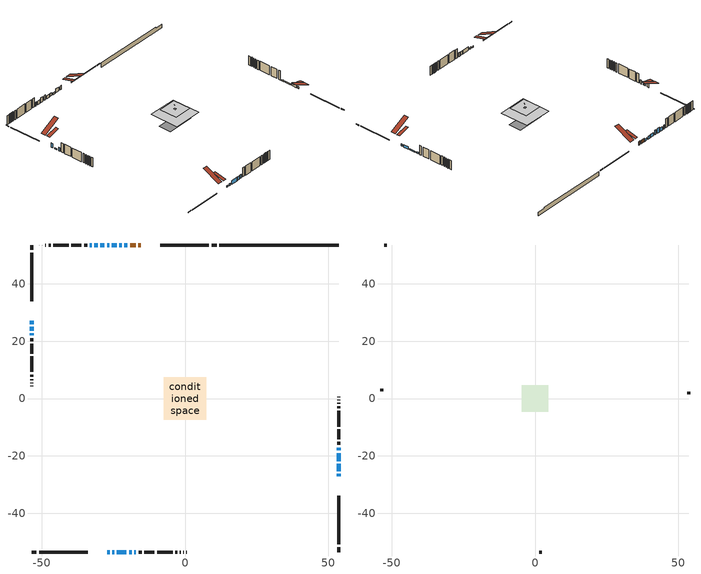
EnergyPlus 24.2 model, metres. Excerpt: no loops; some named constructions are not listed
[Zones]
conditioned space
 floor outside (Floor1 construction): -0.46,-0.46 -0.46,0.46 0.46,0.46 0.46,-0.46 z0.31
 floor outside (Floor2 construction): -0.46,-0.46 -0.46,0.46 0.46,0.46 0.46,-0.46 z0.31
 floor outside (Floor3 construction): -2.29,-2.29 -2.29,2.29 2.29,2.29 2.29,-2.29 z0.31
 floor adiabatic (AdiabaticFloorConstruction): -7.49,-7.49 -7.49,7.49 7.49,7.49 7.49,-7.49 z2.75
 floor foundation (Slab1 construction): -7.04,-3.35 -7.04,3.35 7.04,3.35 7.04,-3.35 z-2.03
 wall outside (RimJoist1 construction): 11.01,53.49 9.27,53.49 / -53.49,-53.49 -51.76,-53.49 / -53.49,53.49 -53.49,51.76 / 53.49,-53.49 53.49,-51.76 z0.31:0.61
 wall outside (RimJoist2 construction): 8.34,53.49 -8.61,53.49 / -50.83,-53.49 -33.87,-53.49 / -53.49,50.83 -53.49,33.87 / 53.49,-50.83 53.49,-33.87 z0.31:0.61
 wall outside (AdiabaticWallConstruction 1): -15.44,53.49 -16.25,53.49 / -17.18,53.49 -19.16,53.49 z0.31:2.34
 wall outside (AdiabaticWallConstruction): -27.04,-53.49 -26.29,-53.49 z0.31:1.06; 53.49,-27.04 53.49,-26.28 z0.31:1.45; -25.36,-53.49 -24.67,-53.49 z0.31:1.3; 53.49,-25.35 53.49,-22.76 z0.31:1.61; -23.75,-53.49 -20.39,-53.49 / -19.46,-53.49 -18.62,-53.49 / -53.49,22.7 -53.49,22.01 z0.31:2.22; -17.7,-53.49 -17.08,-53.49 / -32.53,53.49 -33.14,53.49 z0.31:2.34; -20.09,53.49 -21.17,53.49 z0.31:1.39; -22.1,53.49 -22.94,53.49 / -23.86,53.49 -25.54,53.49 z0.31:1.91; -26.47,53.49 -27.16,53.49 / -28.08,53.49 -29.46,53.49 z0.31:2.83; -53.49,27.04 -53.49,25.95 z0.31:2.52; -53.49,25.02 -53.49,23.62 / 53.49,-21.83 53.49,-19.04 z0.31:0.9; -30.38,53.49 -31.61,53.49 z0.31:2.14; 53.49,-18.11 53.49,-17.12 z0.31:1
 wall outside (Wall1 construction): -34.07,53.49 -35.18,53.49 / -16.16,-53.49 -15.05,-53.49 / -53.49,21.08 -53.49,19.98 / 53.49,-16.19 53.49,-15.09 z0.31:5.19
 wall outside (Wall2 construction): -36.11,53.49 -39.57,53.49 / -14.12,-53.49 -10.66,-53.49 / -53.49,19.05 -53.49,15.59 / 53.49,-14.16 53.49,-10.7 z0.31:5.19
 wall outside (Wall3 construction): -40.5,53.49 -45.91,53.49 / -9.73,-53.49 -4.32,-53.49 / -53.49,14.66 -53.49,9.25 / 53.49,-9.77 53.49,-4.36 z0.31:5.19
 wall outside (Wall4 construction): -46.84,53.49 -47.53,53.49 / -3.39,-53.49 -2.7,-53.49 / -53.49,8.32 -53.49,7.62 / 53.49,-3.43 53.49,-2.73 z0.31:5.19
 wall outside (Wall5 construction): -48.46,53.49 -48.76,53.49 / -1.77,-53.49 -1.46,-53.49 / -53.49,6.69 -53.49,6.39 / 53.49,-1.8 53.49,-1.5 z0.31:5.19
 wall outside (Wall6 construction): -49.69,53.49 -49.78,53.49 / -0.54,-53.49 -0.45,-53.49 / -53.49,5.46 -53.49,5.37 / 53.49,-0.57 53.49,-0.48 z0.31:5.19
 wall outside (Wall7 construction): -50.71,53.49 -50.8,53.49 / 0.48,-53.49 0.57,-53.49 / -53.49,4.44 -53.49,4.35 / 53.49,0.45 53.49,0.54 z0.31:5.19
 wall foundation (FoundationWall1 construction): 11.94,53.49,-2.03 11.94,53.49,0.31 49.34,53.49,0.31 49.34,53.49,-0.28 53.49,53.49,-0.28 53.49,53.49,-2.03
 window (WindowConstruction 13): -27.04,-53.49 -26.29,-53.49 z0.31:1.06
 window (WindowConstruction 2): 53.49,-27.04 53.49,-26.28 z0.31:1.45
 window (WindowConstruction 3): -25.36,-53.49 -24.67,-53.49 z0.31:1.3
 window (WindowConstruction 4): 53.49,-25.35 53.49,-22.76 z0.31:1.61
 window (WindowConstruction 5): -23.74,-53.49 -20.39,-53.49 z0.31:2.22
 window (WindowConstruction 6): -19.46,-53.49 -18.62,-53.49 z0.31:2.22
 window (WindowConstruction 14): -17.7,-53.49 -17.09,-53.49 z0.31:2.34
 window (WindowConstruction 7): -20.09,53.49 -21.17,53.49 z0.31:1.39
 window (WindowConstruction 8): -22.1,53.49 -22.94,53.49 z0.31:1.91
 window (WindowConstruction 9): -23.86,53.49 -25.54,53.49 z0.31:1.91
 window (WindowConstruction 10): -26.47,53.49 -27.16,53.49 z0.31:2.82
 window (WindowConstruction 11): -28.09,53.49 -29.46,53.49 z0.31:2.82
 window (WindowConstruction 12): -53.49,27.04 -53.49,25.95 z0.31:2.52
 window (WindowConstruction 17): -53.49,25.02 -53.49,23.63 z0.31:0.9
 window (WindowConstruction 18): 53.49,-21.83 53.49,-19.04 z0.31:0.9
 window (WindowConstruction 15): -30.39,53.49 -31.6,53.49 z0.31:2.14
 window (WindowConstruction 16): -32.53,53.49 -33.14,53.49 z0.31:2.34
 window (WindowConstruction): -53.49,22.7 -53.49,22.01 z0.31:2.22
 window (WindowConstruction 1): 53.49,-18.11 53.49,-17.12 z0.31:1
 door (Door): -15.44,53.49 -16.25,53.49 z0.31:2.34
 door (Door 1): -17.18,53.49 -19.16,53.49 z0.31:2.34
 ceiling adiabatic (AdiabaticFloorConstruction): 7.49,-7.49 7.49,7.49 -7.49,7.49 -7.49,-7.49 z2.75
attic - vented
 floor to conditioned space (Floor4 construction Reversed): -0.46,-0.46 -0.46,0.46 0.46,0.46 0.46,-0.46 z5.19
 floor to conditioned space (Floor5 construction Reversed): -0.46,-0.46 -0.46,0.46 0.46,0.46 0.46,-0.46 z5.19
 floor to conditioned space (Floor6 construction Reversed): -4.67,-4.67 -4.67,4.67 4.67,4.67 4.67,-4.67 z5.19
 floor to conditioned space (Floor7 construction Reversed): -2.33,-2.33 -2.33,2.33 2.33,2.33 2.33,-2.33 z5.19
 floor to conditioned space (Floor8 construction Reversed): -1.99,-1.99 -1.99,1.99 1.99,1.99 1.99,-1.99 z5.19
 wall outside (Wall8 construction): -51.73,53.49 -52.56,53.49 / 1.5,-53.49 2.33,-53.49 / -53.49,3.42 -53.49,2.59 / 53.49,1.47 53.49,2.3 z0.31:5.19
 roof outside (Roof1 construction): -12.03,53.49,5.19 -12.03,44.57,9.65 -9.54,44.57,9.65 -9.54,53.49,5.19; -30.45,-53.49,5.19 -30.45,-44.57,9.65 -32.94,-44.57,9.65 -32.94,-53.49,5.19; -53.49,30.45,5.19 -44.57,30.45,9.65 -44.57,32.94,9.65 -53.49,32.94,5.19; 53.49,-30.45,5.19 44.57,-30.45,9.65 44.57,-32.94,9.65 53.49,-32.94,5.19
 roof outside (Roof4 construction): -14.51,53.49,5.19 -14.51,47.48,6.69 -12.96,47.48,6.69 -12.96,53.49,5.19; -27.97,-53.49,5.19 -27.97,-47.48,6.69 -29.52,-47.48,6.69 -29.52,-53.49,5.19; -53.49,27.97,5.19 -47.48,27.97,6.69 -47.48,29.52,6.69 -53.49,29.52,5.19; 53.49,-27.97,5.19 47.48,-27.97,6.69 47.48,-29.52,6.69 53.49,-29.52,5.19
[Schedule:Day:Interval]
clothes dryer exhaust 0 schedule day: No, 01:00, 0.123457, 02:00, 0.0740741, 03:00, 0.0493827, 04:00, 0.0246914, 05:00, 0.0493827, 06:00, 0.0740741, 07:00, 0.197531, 08:00, 0.395062, 09:00, 0.592593, 10:00, 0.839506, 11:00, 0.962963, 12:00, 1, 13:00, 0.91358, 14:00, 0.82716, 15:00, 0.716049, 16:00, 0.753086, 17:00, 0.679012, 18:00, 0.666667, 20:00, 0.62963, 21:00, 0.641975, 22:00, 0.666667, 23:00, 0.54321, 24:00, 0.296296
clothes dryer exhaust 0 schedule default day; cooling season schedule day; cooling season schedule day 2; cooling season schedule default day; exterior lighting schedule default day; natural vent schedule default day: No, 24:00, 0
cooling season schedule day 1: No, 24:00, 1
exterior lighting schedule day 10: No, 01:00, 0.552381, 03:00, 0.510952, 05:00, 0.483333, 06:00, 0.538571, 07:00, 0.607619, 08:00, 0.56619, 09:00, 0.428095, 10:00, 0.345238, 12:00, 0.331429, 13:00, 0.345238, 14:00, 0.386667, 15:00, 0.414286, 16:00, 0.483333, 17:00, 0.607619, 18:00, 0.773333, 19:00, 0.88381, 20:00, 0.939048, 21:00, 0.966667, 22:00, 0.897619, 23:00, 0.773333, 24:00, 0.649048
exterior lighting schedule day 11: No, 01:00, 0.571429, 03:00, 0.528571, 05:00, 0.5, 06:00, 0.557143, 07:00, 0.628571, 08:00, 0.585714, 09:00, 0.442857, 10:00, 0.357143, 12:00, 0.342857, 13:00, 0.357143, 14:00, 0.4, 15:00, 0.428571, 16:00, 0.5, 17:00, 0.628571, 18:00, 0.8, 19:00, 0.914286, 20:00, 0.971429, 21:00, 1, 22:00, 0.928571, 23:00, 0.8, 24:00, 0.671429
exterior lighting schedule day 3: No, 01:00, 0.442857, 03:00, 0.409643, 05:00, 0.3875, 06:00, 0.431786, 07:00, 0.487143, 08:00, 0.453929, 09:00, 0.343214, 10:00, 0.276786, 12:00, 0.265714, 13:00, 0.276786, 14:00, 0.31, 15:00, 0.332143, 16:00, 0.3875, 17:00, 0.487143, 18:00, 0.62, 19:00, 0.708571, 20:00, 0.752857, 21:00, 0.775, 22:00, 0.719643, 23:00, 0.62, 24:00, 0.520357
exterior lighting schedule day 4: No, 01:00, 0.4, 03:00, 0.37, 05:00, 0.35, 06:00, 0.39, 07:00, 0.44, 08:00, 0.41, 09:00, 0.31, 10:00, 0.25, 12:00, 0.24, 13:00, 0.25, 14:00, 0.28, 15:00, 0.3, 16:00, 0.35, 17:00, 0.44, 18:00, 0.56, 19:00, 0.64, 20:00, 0.68, 21:00, 0.7, 22:00, 0.65, 23:00, 0.56, 24:00, 0.47
exterior lighting schedule day 5: No, 01:00, 0.380952, 03:00, 0.352381, 05:00, 0.333333, 06:00, 0.371429, 07:00, 0.419048, 08:00, 0.390476, 09:00, 0.295238, 10:00, 0.238095, 12:00, 0.228571, 13:00, 0.238095, 14:00, 0.266667, 15:00, 0.285714, 16:00, 0.333333, 17:00, 0.419048, 18:00, 0.533333, 19:00, 0.609524, 20:00, 0.647619, 21:00, 0.666667, 22:00, 0.619048, 23:00, 0.533333, 24:00, 0.447619
exterior lighting schedule day 6: No, 01:00, 0.390476, 03:00, 0.36119, 05:00, 0.341667, 06:00, 0.380714, 07:00, 0.429524, 08:00, 0.400238, 09:00, 0.302619, 10:00, 0.244048, 12:00, 0.234286, 13:00, 0.244048, 14:00, 0.273333, 15:00, 0.292857, 16:00, 0.341667, 17:00, 0.429524, 18:00, 0.546667, 19:00, 0.624762, 20:00, 0.66381, 21:00, 0.683333, 22:00, 0.634524, 23:00, 0.546667, 24:00, 0.45881
exterior lighting schedule day 7: No, 01:00, 0.419048, 03:00, 0.387619, 05:00, 0.366667, 06:00, 0.408571, 07:00, 0.460952, 08:00, 0.429524, 09:00, 0.324762, 10:00, 0.261905, 12:00, 0.251429, 13:00, 0.261905, 14:00, 0.293333, 15:00, 0.314286, 16:00, 0.366667, 17:00, 0.460952, 18:00, 0.586667, 19:00, 0.670476, 20:00, 0.712381, 21:00, 0.733333, 22:00, 0.680952, 23:00, 0.586667, 24:00, 0.492381
exterior lighting schedule day 8: No, 01:00, 0.466667, 03:00, 0.431667, 05:00, 0.408333, 06:00, 0.455, 07:00, 0.513333, 08:00, 0.478333, 09:00, 0.361667, 10:00, 0.291667, 12:00, 0.28, 13:00, 0.291667, 14:00, 0.326667, 15:00, 0.35, 16:00, 0.408333, 17:00, 0.513333, 18:00, 0.653333, 19:00, 0.746667, 20:00, 0.793333, 21:00, 0.816667, 22:00, 0.758333, 23:00, 0.653333, 24:00, 0.548333
exterior lighting schedule day 9: No, 01:00, 0.509524, 03:00, 0.47131, 05:00, 0.445833, 06:00, 0.496786, 07:00, 0.560476, 08:00, 0.522262, 09:00, 0.394881, 10:00, 0.318452, 12:00, 0.305714, 13:00, 0.318452, 14:00, 0.356667, 15:00, 0.382143, 16:00, 0.445833, 17:00, 0.560476, 18:00, 0.713333, 19:00, 0.815238, 20:00, 0.86619, 21:00, 0.891667, 22:00, 0.827976, 23:00, 0.713333, 24:00, 0.59869
[Schedule:Week:Daily]
clothes dryer exhaust 0 schedule Week Rule - Jan1-Dec31: clothes dryer exhaust 0 schedule day, clothes dryer exhaust 0 schedule day, clothes dryer exhaust 0 schedule day, clothes dryer exhaust 0 schedule day, clothes dryer exhaust 0 schedule day, clothes dryer exhaust 0 schedule day, clothes dryer exhaust 0 schedule day, clothes dryer exhaust 0 schedule default day, clothes dryer exhaust 0 schedule default day, clothes dryer exhaust 0 schedule default day, clothes dryer exhaust 0 schedule default day, clothes dryer exhaust 0 schedule default day
cooling season schedule Week Rule - Jan1-May26: cooling season schedule day, cooling season schedule day, cooling season schedule day, cooling season schedule day, cooling season schedule day, cooling season schedule day, cooling season schedule day, cooling season schedule default day, cooling season schedule default day, cooling season schedule default day, cooling season schedule default day, cooling season schedule default day
cooling season schedule Week Rule - May27-Jun2: cooling season schedule day, cooling season schedule day, cooling season schedule day, cooling season schedule day, cooling season schedule day, cooling season schedule day 1, cooling season schedule day 1, cooling season schedule default day, cooling season schedule default day, cooling season schedule default day, cooling season schedule default day, cooling season schedule default day
cooling season schedule Week Rule - Jun3-Aug25: cooling season schedule day 1, cooling season schedule day 1, cooling season schedule day 1, cooling season schedule day 1, cooling season schedule day 1, cooling season schedule day 1, cooling season schedule day 1, cooling season schedule default day, cooling season schedule default day, cooling season schedule default day, cooling season schedule default day, cooling season schedule default day
cooling season schedule Week Rule - Aug26-Sep1: cooling season schedule day 1, cooling season schedule day 1, cooling season schedule day 1, cooling season schedule day 1, cooling season schedule day 1, cooling season schedule day 1, cooling season schedule day 2, cooling season schedule default day, cooling season schedule default day, cooling season schedule default day, cooling season schedule default day, cooling season schedule default day
cooling season schedule Week Rule - Sep2-Dec31: cooling season schedule day 2, cooling season schedule day 2, cooling season schedule day 2, cooling season schedule day 2, cooling season schedule day 2, cooling season schedule day 2, cooling season schedule day 2, cooling season schedule default day, cooling season schedule default day, cooling season schedule default day, cooling season schedule default day, cooling season schedule default day
exterior lighting schedule Week Rule - Apr29-May5: exterior lighting schedule day 3, exterior lighting schedule day 3, exterior lighting schedule day 4, exterior lighting schedule day 4, exterior lighting schedule day 4, exterior lighting schedule day 4, exterior lighting schedule day 4, exterior lighting schedule default day, exterior lighting schedule default day, exterior lighting schedule default day, exterior lighting schedule default day, exterior lighting schedule default day
exterior lighting schedule Week Rule - May6-May26: exterior lighting schedule day 4, exterior lighting schedule day 4, exterior lighting schedule day 4, exterior lighting schedule day 4, exterior lighting schedule day 4, exterior lighting schedule day 4, exterior lighting schedule day 4, exterior lighting schedule default day, exterior lighting schedule default day, exterior lighting schedule default day, exterior lighting schedule default day, exterior lighting schedule default day
exterior lighting schedule Week Rule - May27-Jun2: exterior lighting schedule day 4, exterior lighting schedule day 4, exterior lighting schedule day 4, exterior lighting schedule day 4, exterior lighting schedule day 4, exterior lighting schedule day 5, exterior lighting schedule day 5, exterior lighting schedule default day, exterior lighting schedule default day, exterior lighting schedule default day, exterior lighting schedule default day, exterior lighting schedule default day
exterior lighting schedule Week Rule - Jun3-Jun30: exterior lighting schedule day 5, exterior lighting schedule day 5, exterior lighting schedule day 5, exterior lighting schedule day 5, exterior lighting schedule day 5, exterior lighting schedule day 5, exterior lighting schedule day 5, exterior lighting schedule default day, exterior lighting schedule default day, exterior lighting schedule default day, exterior lighting schedule default day, exterior lighting schedule default day
exterior lighting schedule Week Rule - Jul1-Jul28: exterior lighting schedule day 6, exterior lighting schedule day 6, exterior lighting schedule day 6, exterior lighting schedule day 6, exterior lighting schedule day 6, exterior lighting schedule day 6, exterior lighting schedule day 6, exterior lighting schedule default day, exterior lighting schedule default day, exterior lighting schedule default day, exterior lighting schedule default day, exterior lighting schedule default day
exterior lighting schedule Week Rule - Jul29-Aug4: exterior lighting schedule day 6, exterior lighting schedule day 6, exterior lighting schedule day 6, exterior lighting schedule day 7, exterior lighting schedule day 7, exterior lighting schedule day 7, exterior lighting schedule day 7, exterior lighting schedule default day, exterior lighting schedule default day, exterior lighting schedule default day, exterior lighting schedule default day, exterior lighting schedule default day
exterior lighting schedule Week Rule - Aug5-Aug25: exterior lighting schedule day 7, exterior lighting schedule day 7, exterior lighting schedule day 7, exterior lighting schedule day 7, exterior lighting schedule day 7, exterior lighting schedule day 7, exterior lighting schedule day 7, exterior lighting schedule default day, exterior lighting schedule default day, exterior lighting schedule default day, exterior lighting schedule default day, exterior lighting schedule default day
exterior lighting schedule Week Rule - Aug26-Sep1: exterior lighting schedule day 7, exterior lighting schedule day 7, exterior lighting schedule day 7, exterior lighting schedule day 7, exterior lighting schedule day 7, exterior lighting schedule day 7, exterior lighting schedule day 8, exterior lighting schedule default day, exterior lighting schedule default day, exterior lighting schedule default day, exterior lighting schedule default day, exterior lighting schedule default day
exterior lighting schedule Week Rule - Sep2-Sep29: exterior lighting schedule day 8, exterior lighting schedule day 8, exterior lighting schedule day 8, exterior lighting schedule day 8, exterior lighting schedule day 8, exterior lighting schedule day 8, exterior lighting schedule day 8, exterior lighting schedule default day, exterior lighting schedule default day, exterior lighting schedule default day, exterior lighting schedule default day, exterior lighting schedule default day
exterior lighting schedule Week Rule - Sep30-Oct6: exterior lighting schedule day 8, exterior lighting schedule day 9, exterior lighting schedule day 9, exterior lighting schedule day 9, exterior lighting schedule day 9, exterior lighting schedule day 9, exterior lighting schedule day 9, exterior lighting schedule default day, exterior lighting schedule default day, exterior lighting schedule default day, exterior lighting schedule default day, exterior lighting schedule default day
exterior lighting schedule Week Rule - Oct7-Oct27: exterior lighting schedule day 9, exterior lighting schedule day 9, exterior lighting schedule day 9, exterior lighting schedule day 9, exterior lighting schedule day 9, exterior lighting schedule day 9, exterior lighting schedule day 9, exterior lighting schedule default day, exterior lighting schedule default day, exterior lighting schedule default day, exterior lighting schedule default day, exterior lighting schedule default day
exterior lighting schedule Week Rule - Oct28-Nov3: exterior lighting schedule day 9, exterior lighting schedule day 9, exterior lighting schedule day 9, exterior lighting schedule day 9, exterior lighting schedule day 10, exterior lighting schedule day 10, exterior lighting schedule day 10, exterior lighting schedule default day, exterior lighting schedule default day, exterior lighting schedule default day, exterior lighting schedule default day, exterior lighting schedule default day
exterior lighting schedule Week Rule - Nov4-Nov24: exterior lighting schedule day 10, exterior lighting schedule day 10, exterior lighting schedule day 10, exterior lighting schedule day 10, exterior lighting schedule day 10, exterior lighting schedule day 10, exterior lighting schedule day 10, exterior lighting schedule default day, exterior lighting schedule default day, exterior lighting schedule default day, exterior lighting schedule default day, exterior lighting schedule default day
exterior lighting schedule Week Rule - Nov25-Dec1: exterior lighting schedule day 10, exterior lighting schedule day 10, exterior lighting schedule day 10, exterior lighting schedule day 10, exterior lighting schedule day 10, exterior lighting schedule day 10, exterior lighting schedule day 11, exterior lighting schedule default day, exterior lighting schedule default day, exterior lighting schedule default day, exterior lighting schedule default day, exterior lighting schedule default day
exterior lighting schedule Week Rule - Dec2-Dec31: exterior lighting schedule day 11, exterior lighting schedule day 11, exterior lighting schedule day 11, exterior lighting schedule day 11, exterior lighting schedule day 11, exterior lighting schedule day 11, exterior lighting schedule day 11, exterior lighting schedule default day, exterior lighting schedule default day, exterior lighting schedule default day, exterior lighting schedule default day, exterior lighting schedule default day
natural vent schedule Week Rule - Jan1-Dec31: natural vent schedule default day, natural vent schedule default day, natural vent schedule default day, natural vent schedule default day, natural vent schedule default day, natural vent schedule default day, natural vent schedule default day, natural vent schedule default day, natural vent schedule default day, natural vent schedule default day, natural vent schedule default day, natural vent schedule default day
[Schedule:Year]
clothes dryer exhaust 0 schedule: clothes dryer exhaust 0 schedule Week Rule - Jan1-Dec31, 1, 1, 12, 31
cooling season schedule: cooling season schedule Week Rule - Jan1-May26, 1, 1, 5, 26, cooling season schedule Week Rule - May27-Jun2, 5, 27, 6, 2, cooling season schedule Week Rule - Jun3-Aug25, 6, 3, 8, 25, cooling season schedule Week Rule - Aug26-Sep1, 8, 26, 9, 1, cooling season schedule Week Rule - Sep2-Dec31, 9, 2, 12, 31
natural vent schedule: natural vent schedule Week Rule - Jan1-Dec31, 1, 1, 12, 31
